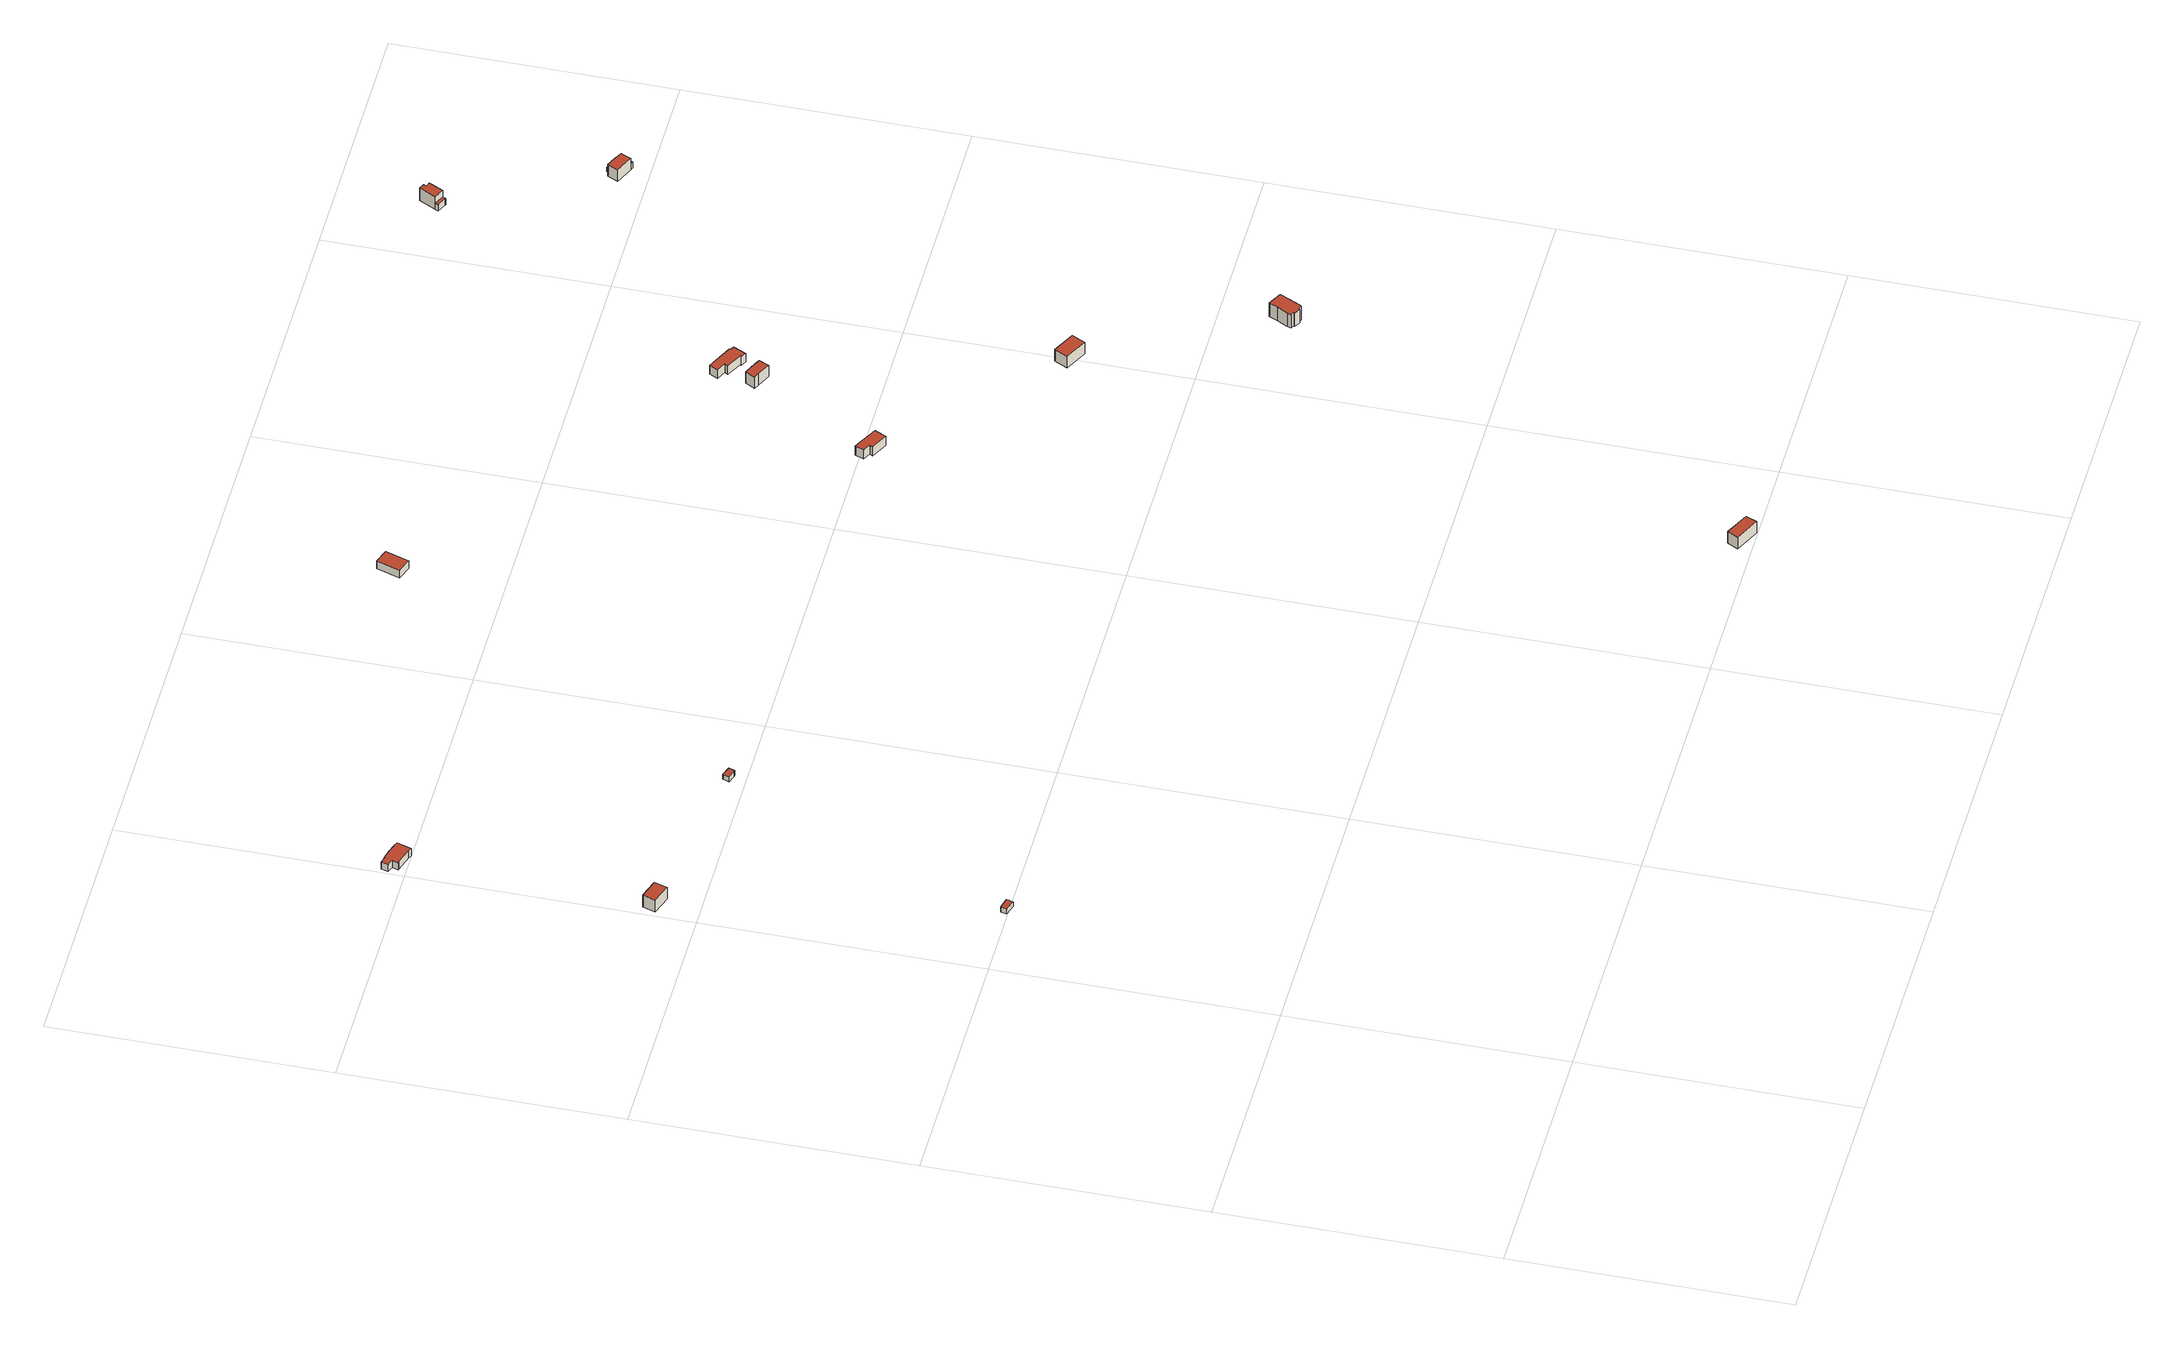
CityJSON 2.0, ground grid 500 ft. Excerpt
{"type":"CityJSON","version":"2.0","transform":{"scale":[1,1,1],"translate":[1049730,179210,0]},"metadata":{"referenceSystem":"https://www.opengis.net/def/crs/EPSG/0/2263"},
"CityObjects":{
"building1":{"type":"Building","attributes":{"name":"Bldg_3511005794","BIN":"4572211"},"geometry":[{"type":"MultiSurface","lod":"2","boundaries":[[[0,1,2,3]],[[4,5,6,7]],[[4,7,3,2]],[[5,4,2,1]],[[6,5,1,0]],[[7,6,0,3]]],"semantics":{"surfaces":[{"type":"GroundSurface"},{"type":"RoofSurface","BIN":"4572211"},{"type":"WallSurface"}],"values":[0,1,2,2,2,2]}}]},
"building2":{"type":"Building","attributes":{"name":"Bldg_3210005228","BIN":"4285893"},"geometry":[{"type":"MultiSurface","lod":"2","boundaries":[[[8,9,10,11]],[[12,13,14,15]],[[8,11,15,14]],[[9,8,14,13]],[[10,9,13,12]],[[11,10,12,15]]],"semantics":{"surfaces":[{"type":"RoofSurface","BIN":"4285893"},{"type":"GroundSurface"},{"type":"WallSurface"}],"values":[0,1,2,2,2,2]}}]},
"building3":{"type":"Building","attributes":{"name":"Bldg_3210015245","BIN":"4285770"},"geometry":[{"type":"MultiSurface","lod":"2","boundaries":[[[16,17,18,19,20,21,22,23,24,25,26,27]],[[28,29,30,31,32,33,34,35,36,37,38,39]],[[17,16,39,38]],[[18,17,38,37]],[[19,18,37,36]],[[20,19,36,35]],[[21,20,35,34]],[[22,21,34,33]],[[23,22,33,32]],[[24,23,32,31]],[[25,24,31,30]],[[26,25,30,29]],[[27,26,29,28]],[[16,27,28,39]]],"semantics":{"surfaces":[{"type":"RoofSurface","BIN":"4285770"},{"type":"GroundSurface"},{"type":"WallSurface"}],"values":[0,1,2,2,2,2,2,2,2,2,2,2,2,2]}}]},
"building4":{"type":"Building","attributes":{"name":"Bldg_3511005981","BIN":"4572094"},"geometry":[{"type":"MultiSurface","lod":"2","boundaries":[[[40,41,42,43,44]],[[45,46,47,48,49]],[[40,44,49,48]],[[41,40,48,47]],[[42,41,47,46]],[[43,42,46,45]],[[44,43,45,49]]],"semantics":{"surfaces":[{"type":"RoofSurface","BIN":"4572094"},{"type":"GroundSurface"},{"type":"WallSurface"}],"values":[0,1,2,2,2,2,2]}}]},
"building5":{"type":"Building","attributes":{"name":"Bldg_3210004033","BIN":"4535927"},"geometry":[{"type":"MultiSurface","lod":"2","boundaries":[[[50,51,52,53]],[[54,55,56,57]],[[50,53,57,56]],[[51,50,56,55]],[[52,51,55,54]],[[53,52,54,57]]],"semantics":{"surfaces":[{"type":"RoofSurface","BIN":"4535927"},{"type":"GroundSurface"},{"type":"WallSurface"}],"values":[0,1,2,2,2,2]}}]},
"building6":{"type":"Building","attributes":{"name":"Bldg_3210011711","BIN":"4285668"},"geometry":[{"type":"MultiSurface","lod":"2","boundaries":[[[58,59,60,61]],[[62,63,64,65]],[[58,61,65,64]],[[59,58,64,63]],[[60,59,63,62]],[[61,60,62,65]]],"semantics":{"surfaces":[{"type":"RoofSurface","BIN":"4285668"},{"type":"GroundSurface"},{"type":"WallSurface"}],"values":[0,1,2,2,2,2]}}]},
"building7":{"type":"Building","attributes":{"name":"Bldg_3210020754","BIN":"4286543"},"geometry":[{"type":"MultiSurface","lod":"2","boundaries":[[[66,67,68,69,70,71,72,73,74]],[[75,76,77,78,79,80,81,82,83]],[[73,72,83,82]],[[74,73,82,81]],[[66,74,81,80]],[[67,66,80,79]],[[68,67,79,78]],[[69,68,78,77]],[[70,69,77,76]],[[71,70,76,75]],[[72,71,75,83]]],"semantics":{"surfaces":[{"type":"RoofSurface","BIN":"4286543"},{"type":"GroundSurface"},{"type":"WallSurface"}],"values":[0,1,2,2,2,2,2,2,2,2,2]}}]},
"building8":{"type":"Building","attributes":{"name":"Bldg_3210013938","BIN":"4286536"},"geometry":[{"type":"MultiSurface","lod":"2","boundaries":[[[84,85,86,87,88,89]],[[90,91,92,93,94,95]],[[84,89,95,94]],[[85,84,94,93]],[[86,85,93,92]],[[87,86,92,91]],[[88,87,91,90]],[[89,88,90,95]]],"semantics":{"surfaces":[{"type":"RoofSurface","BIN":"4286536"},{"type":"GroundSurface"},{"type":"WallSurface"}],"values":[0,1,2,2,2,2,2,2]}}]},
"building9":{"type":"Building","attributes":{"name":"Bldg_3210014138","BIN":"4286585"},"geometry":[{"type":"MultiSurface","lod":"2","boundaries":[[[96,97,98,99]],[[100,101,102,103]],[[96,99,103,102]],[[97,96,102,101]],[[98,97,101,100]],[[99,98,100,103]]],"semantics":{"surfaces":[{"type":"RoofSurface","BIN":"4286585"},{"type":"GroundSurface"},{"type":"WallSurface"}],"values":[0,1,2,2,2,2]}}]},
"building10":{"type":"Building","attributes":{"name":"Bldg_3210000482","BIN":"4286535"},"geometry":[{"type":"MultiSurface","lod":"2","boundaries":[[[104,105,106,107,108,109,110,111,112,113]],[[114,115,116,117,118,119,120,121,122,123]],[[112,111,123,122]],[[113,112,122,121]],[[104,113,121,120]],[[105,104,120,119]],[[106,105,119,118]],[[107,106,118,117]],[[108,107,117,116]],[[109,108,116,115]],[[110,109,115,114]],[[111,110,114,123]]],"semantics":{"surfaces":[{"type":"RoofSurface","BIN":"4286535"},{"type":"GroundSurface"},{"type":"WallSurface"}],"values":[0,1,2,2,2,2,2,2,2,2,2,2]}}]},
"building11":{"type":"Building","attributes":{"name":"Bldg_3210016684","BIN":"4286309"},"geometry":[{"type":"MultiSurface","lod":"2","boundaries":[[[124,125,126,127,128,129,130,131,132,133,134,135]],[[136,137,138,139,140,141,142,143,144,145,146,147]],[[134,133,147,146]],[[135,134,146,145]],[[124,135,145,144]],[[125,124,144,143]],[[126,125,143,142]],[[127,126,142,141]],[[128,127,141,140]],[[129,128,140,139]],[[130,129,139,138]],[[131,130,138,137]],[[132,131,137,136]],[[133,132,136,147]]],"semantics":{"surfaces":[{"type":"RoofSurface","BIN":"4286309"},{"type":"GroundSurface"},{"type":"WallSurface"}],"values":[0,1,2,2,2,2,2,2,2,2,2,2,2,2]}}]},
"building12":{"type":"Building","attributes":{"name":"Bldg_3210000308","BIN":"4287035"},"geometry":[{"type":"MultiSurface","lod":"2","boundaries":[[[148,149,150,151,152]],[[153,154,155,156,157,158,159,160,161,162,163]],[[164,165,166,167,168,169,170,171,172,173,174,175,176,177]],[[152,157,156,148]],[[149,148,177,176]],[[150,149,176,175]],[[151,150,175,174]],[[152,151,174,173]],[[158,157,173,172]],[[159,158,172,171]],[[160,159,171,170]],[[161,160,170,169]],[[162,161,169,168]],[[163,162,168,167]],[[153,163,167,166]],[[154,153,166,165]],[[155,154,165,164]],[[156,155,164,177]]],"semantics":{"surfaces":[{"type":"RoofSurface","BIN":"4287035"},{"type":"GroundSurface"},{"type":"WallSurface"}],"values":[0,0,1,2,2,2,2,2,2,2,2,2,2,2,2,2,2,2]}}]},
"building13":{"type":"Building","attributes":{"name":"Bldg_3210015439","BIN":"4286812"},"geometry":[{"type":"MultiSurface","lod":"2","boundaries":[[[178,179,180,181]],[[182,183,184,185,186,187,188,189]],[[190,191,192,193]],[[194,195,196,197,198,199,200,201,202,203,204,205]],[[191,189,188,192]],[[178,185,184,179]],[[182,189,205,204]],[[183,182,204,203]],[[184,183,203,202]],[[180,179,202,201]],[[181,180,201,200]],[[178,181,200,199]],[[186,185,199,198]],[[187,186,198,197]],[[188,187,197,196]],[[193,192,196,195]],[[190,193,195,194]],[[191,190,194,205]]],"semantics":{"surfaces":[{"type":"RoofSurface","BIN":"4286812"},{"type":"GroundSurface"},{"type":"WallSurface"}],"values":[0,0,0,1,2,2,2,2,2,2,2,2,2,2,2,2,2,2]}}]}
},
"vertices":[
[156,995,12],[136,1001,12],[139,1012,12],[159,1007,12],[139,1012,23],[136,1001,23],[156,995,23],[159,1007,23],
[13,1595,39],[5,1572,39],[41,1560,39],[48,1584,39],[41,1560,13],[5,1572,13],[13,1595,13],[48,1584,13],
[4,2041,29],[0,2028,29],[12,2024,29],[8,2013,29],[10,2012,29],[39,2003,29],[47,2000,29],[56,2026,29],[48,2029,29],[33,2034,29],[16,2039,29],[16,2037,29],[16,2037,13],[16,2039,13],[33,2034,13],[48,2029,13],[56,2026,13],[47,2000,13],[39,2003,13],[10,2012,13],[8,2013,13],[12,2024,13],[0,2028,13],[4,2041,13],
[369,1532,23],[352,1538,23],[348,1526,23],[361,1522,23],[365,1521,23],[361,1522,12],[348,1526,12],[352,1538,12],[369,1532,12],[365,1521,12],
[1308,43,35],[1298,24,35],[1343,2,35],[1352,22,35],[1343,2,9],[1298,24,9],[1308,43,9],[1352,22,9],
[726,2219,30],[712,2176,30],[738,2167,30],[752,2210,30],[738,2167,13],[712,2176,13],[726,2219,13],[752,2210,13],
[1202,1500,30],[1186,1508,30],[1179,1492,30],[1193,1485,30],[1190,1479,30],[1220,1464,30],[1221,1465,30],[1228,1480,30],[1231,1485,30],[1220,1464,10],[1190,1479,10],[1193,1485,10],[1179,1492,10],[1186,1508,10],[1202,1500,10],[1231,1485,10],[1228,1480,10],[1221,1465,10],
[1337,1715,38],[1313,1726,38],[1304,1708,38],[1313,1704,38],[1338,1692,38],[1346,1710,38],[1338,1692,13],[1313,1704,13],[1304,1708,13],[1313,1726,13],[1337,1715,13],[1346,1710,13],
[1490,1238,34],[1478,1214,34],[1519,1194,34],[1531,1218,34],[1519,1194,8],[1478,1214,8],[1490,1238,8],[1531,1218,8],
[1323,1790,31],[1315,1774,31],[1332,1766,31],[1328,1760,31],[1357,1745,31],[1355,1743,31],[1365,1738,31],[1376,1761,31],[1369,1765,31],[1370,1767,31],[1365,1738,12],[1355,1743,12],[1357,1745,12],[1328,1760,12],[1332,1766,12],[1315,1774,12],[1323,1790,12],[1370,1767,12],[1369,1765,12],[1376,1761,12],
[1681,916,37],[1674,901,37],[1664,881,37],[1661,874,37],[1667,871,37],[1666,869,37],[1677,863,37],[1678,865,37],[1685,862,37],[1688,866,37],[1698,887,37],[1706,903,37],[1685,862,7],[1678,865,7],[1677,863,7],[1666,869,7],[1667,871,7],[1661,874,7],[1664,881,7],[1674,901,7],[1681,916,7],[1706,903,7],[1698,887,7],[1688,866,7],
[1611,2328,29],[1608,2322,29],[1624,2314,29],[1626,2313,29],[1629,2319,29],[1635,2354,43],[1626,2358,43],[1612,2329,43],[1611,2328,43],[1629,2319,43],[1640,2341,43],[1642,2345,43],[1637,2347,43],[1634,2349,43],[1636,2352,43],[1636,2353,43],[1612,2329,15],[1626,2358,15],[1635,2354,15],[1636,2353,15],[1636,2352,15],[1634,2349,15],[1637,2347,15],[1642,2345,15],[1640,2341,15],[1629,2319,15],[1626,2313,15],[1624,2314,15],[1608,2322,15],[1611,2328,15],
[1786,2050,30],[1778,2032,30],[1784,2030,30],[1792,2047,30],[1755,2066,43],[1746,2047,43],[1778,2032,43],[1786,2050,43],[1787,2051,43],[1775,2056,43],[1775,2057,43],[1762,2063,43],[1765,2070,27],[1762,2063,27],[1775,2057,27],[1778,2064,27],[1765,2070,17],[1778,2064,17],[1775,2057,17],[1775,2056,17],[1787,2051,17],[1786,2050,17],[1792,2047,17],[1784,2030,17],[1778,2032,17],[1746,2047,17],[1755,2066,17],[1762,2063,17]
]}
